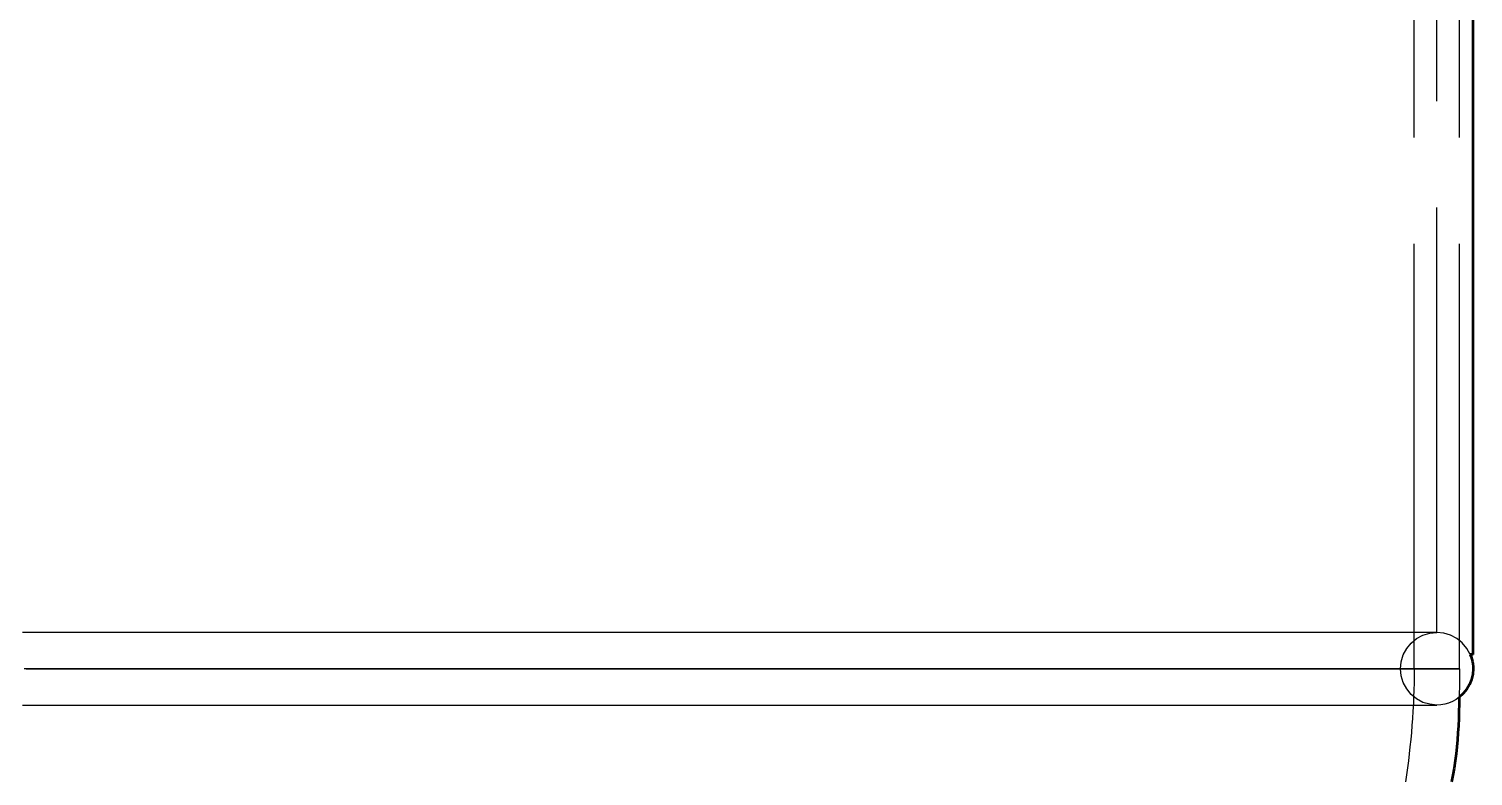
# Model space of a CAD drawing. Header units: millimetres. Extents: x 0 to 420, y 0 to 297.
# Drawn here: x 190.71 to 200.9, y 165.44 to 170.72 of the extents above; entities that cross this region are included whole.
import ezdxf

# ---------------------------------------------------------------- set-up
doc = ezdxf.new("R2010")
doc.units = ezdxf.units.MM
doc.linetypes.add('ISO02-TRAZOS', pattern=[3.75, 3, -0.75])
doc.layers.add('01-VISIBLE', color=7, linetype='CONTINUOUS', lineweight=50)
doc.layers.add('02-OCULTA', color=4, linetype='ISO02-TRAZOS', lineweight=25)

msp = doc.modelspace()

# ---------------------------------------------------------------- linework, layer by layer
at = {"layer": '01-VISIBLE'}
for q in [(200.896, 173.657), (200.875, 166.3)]:
    msp.add_line((200.896, 166.3), q, dxfattribs=at)
for points in [[(200.875, 166.3), (200.881, 166.284), (200.887, 166.268), (200.891, 166.251), (200.893, 166.234), (200.895, 166.217), (200.896, 166.2)], [(200.896, 166.2), (200.893, 166.162), (200.884, 166.124), (200.87, 166.088), (200.851, 166.055), (200.826, 166.025), (200.798, 165.999)], [(200.798, 165.999), (200.797, 165.949), (200.796, 165.899), (200.794, 165.848), (200.792, 165.798), (200.789, 165.748), (200.786, 165.698), (200.781, 165.648), (200.775, 165.599), (200.769, 165.549), (200.761, 165.499), (200.753, 165.45), (200.744, 165.401)]]:
    msp.add_lwpolyline(points, dxfattribs=at)
at = {"layer": '02-OCULTA'}
for p, q in [((200.48, 166.2), (200.48, 206.8)), ((200.8, 166.2), (200.8, 206.8)), ((200.896, 166.3), (200.896, 206.7)), ((200.64, 166.456), (200.64, 206.544)), ((200.64, 166.456), (200.64, 206.544)), ((200.896, 166.3), (200.875, 166.3))]:
    msp.add_line(p, q, dxfattribs=at)
for points in [[(200.64, 166.456), (200.571, 166.456), (200.503, 166.456), (200.435, 166.456), (200.366, 166.456), (200.298, 166.456), (200.23, 166.456), (200.161, 166.456), (200.093, 166.456), (200.025, 166.456), (199.956, 166.456), (199.888, 166.456), (199.82, 166.456), (199.751, 166.456), (199.683, 166.456), (199.615, 166.456), (199.546, 166.456), (199.478, 166.456), (199.41, 166.456), (199.342, 166.456), (199.273, 166.456), (199.205, 166.456), (199.137, 166.456), (199.068, 166.456), (199, 166.456), (198.932, 166.456), (198.863, 166.456), (198.795, 166.456), (198.727, 166.456), (198.658, 166.456), (198.59, 166.456), (198.522, 166.456), (198.453, 166.456), (198.385, 166.456), (198.317, 166.456), (198.248, 166.456), (198.18, 166.456), (198.112, 166.456), (198.043, 166.456), (197.975, 166.456), (197.907, 166.456), (197.838, 166.456), (197.77, 166.456), (197.702, 166.456), (197.633, 166.456), (197.565, 166.456), (197.497, 166.456), (197.428, 166.456), (197.36, 166.456), (197.292, 166.456), (197.223, 166.456), (197.155, 166.456), (197.087, 166.456), (197.018, 166.456), (196.95, 166.456), (196.882, 166.456), (196.813, 166.456), (196.745, 166.456), (196.677, 166.456), (196.608, 166.456), (196.54, 166.456), (196.472, 166.456), (196.404, 166.456), (196.335, 166.456), (196.267, 166.456), (196.199, 166.456), (196.13, 166.456), (196.062, 166.456), (195.994, 166.456), (195.925, 166.456), (195.857, 166.456), (195.789, 166.456), (195.72, 166.456), (195.652, 166.456), (195.584, 166.456), (195.515, 166.456), (195.447, 166.456), (195.379, 166.456), (195.31, 166.456), (195.242, 166.456), (195.174, 166.456), (195.105, 166.456), (195.037, 166.456), (194.969, 166.456), (194.9, 166.456), (194.832, 166.456), (194.764, 166.456), (194.695, 166.456), (194.627, 166.456), (194.559, 166.456), (194.49, 166.456), (194.422, 166.456), (194.354, 166.456), (194.285, 166.456), (194.217, 166.456), (194.149, 166.456), (194.08, 166.456), (194.012, 166.456), (193.944, 166.456), (193.875, 166.456), (193.807, 166.456), (193.739, 166.456), (193.671, 166.456), (193.602, 166.456), (193.534, 166.456), (193.466, 166.456), (193.397, 166.456), (193.329, 166.456), (193.261, 166.456), (193.192, 166.456), (193.124, 166.456), (193.056, 166.456), (192.987, 166.456), (192.919, 166.456), (192.851, 166.456), (192.782, 166.456), (192.714, 166.456), (192.646, 166.456), (192.577, 166.456), (192.509, 166.456), (192.441, 166.456), (192.372, 166.456), (192.304, 166.456), (192.236, 166.456), (192.167, 166.456), (192.099, 166.456), (192.031, 166.456), (191.962, 166.456), (191.894, 166.456), (191.826, 166.456), (191.757, 166.456), (191.689, 166.456), (191.621, 166.456), (191.552, 166.456), (191.484, 166.456), (191.416, 166.456), (191.347, 166.456), (191.279, 166.456), (191.211, 166.456), (191.142, 166.456), (191.074, 166.456), (191.006, 166.456), (190.938, 166.456), (190.869, 166.456), (190.801, 166.456), (190.733, 166.456), (190.664, 166.456)], [(200.64, 166.456), (200.59, 166.456), (200.54, 166.456), (200.49, 166.456), (200.439, 166.456), (200.389, 166.456), (200.339, 166.456), (200.289, 166.456), (200.239, 166.456), (200.189, 166.456), (200.139, 166.456), (200.089, 166.456), (200.039, 166.456), (199.989, 166.456), (199.939, 166.456), (199.889, 166.456), (199.839, 166.456), (199.789, 166.456), (199.739, 166.456), (199.689, 166.456), (199.639, 166.456), (199.589, 166.456), (199.538, 166.456), (199.488, 166.456), (199.438, 166.456), (199.388, 166.456), (199.338, 166.456), (199.288, 166.456), (199.238, 166.456), (199.188, 166.456), (199.138, 166.456), (199.088, 166.456), (199.038, 166.456), (198.988, 166.456), (198.938, 166.456), (198.888, 166.456), (198.838, 166.456), (198.788, 166.456), (198.738, 166.456), (198.688, 166.456), (198.637, 166.456), (198.587, 166.456), (198.537, 166.456), (198.487, 166.456), (198.437, 166.456), (198.387, 166.456), (198.337, 166.456), (198.287, 166.456), (198.237, 166.456), (198.187, 166.456), (198.137, 166.456), (198.087, 166.456), (198.037, 166.456), (197.987, 166.456), (197.937, 166.456), (197.887, 166.456), (197.837, 166.456), (197.787, 166.456), (197.736, 166.456), (197.686, 166.456), (197.636, 166.456), (197.586, 166.456), (197.536, 166.456), (197.486, 166.456), (197.436, 166.456), (197.386, 166.456), (197.336, 166.456), (197.286, 166.456), (197.236, 166.456), (197.186, 166.456), (197.136, 166.456), (197.086, 166.456), (197.036, 166.456), (196.986, 166.456), (196.936, 166.456), (196.886, 166.456), (196.835, 166.456), (196.785, 166.456), (196.735, 166.456), (196.685, 166.456), (196.635, 166.456), (196.585, 166.456), (196.535, 166.456), (196.485, 166.456), (196.435, 166.456), (196.385, 166.456), (196.335, 166.456), (196.285, 166.456), (196.235, 166.456), (196.185, 166.456), (196.135, 166.456), (196.085, 166.456), (196.035, 166.456), (195.985, 166.456), (195.935, 166.456), (195.884, 166.456), (195.834, 166.456), (195.784, 166.456), (195.734, 166.456), (195.684, 166.456), (195.634, 166.456), (195.584, 166.456), (195.534, 166.456), (195.484, 166.456), (195.434, 166.456), (195.384, 166.456), (195.334, 166.456), (195.284, 166.456), (195.234, 166.456), (195.184, 166.456), (195.134, 166.456), (195.084, 166.456), (195.034, 166.456), (194.983, 166.456), (194.933, 166.456), (194.883, 166.456), (194.833, 166.456), (194.783, 166.456), (194.733, 166.456), (194.683, 166.456), (194.633, 166.456), (194.583, 166.456), (194.533, 166.456), (194.483, 166.456), (194.433, 166.456), (194.383, 166.456), (194.333, 166.456), (194.283, 166.456), (194.233, 166.456), (194.183, 166.456), (194.133, 166.456), (194.082, 166.456), (194.032, 166.456), (193.982, 166.456), (193.932, 166.456), (193.882, 166.456), (193.832, 166.456), (193.782, 166.456), (193.732, 166.456), (193.682, 166.456), (193.632, 166.456), (193.582, 166.456), (193.532, 166.456), (193.482, 166.456), (193.432, 166.456), (193.382, 166.456), (193.332, 166.456), (193.282, 166.456), (193.232, 166.456), (193.181, 166.456), (193.131, 166.456), (193.081, 166.456), (193.031, 166.456), (192.981, 166.456), (192.931, 166.456), (192.881, 166.456), (192.831, 166.456), (192.781, 166.456), (192.731, 166.456), (192.681, 166.456), (192.631, 166.456), (192.581, 166.456), (192.531, 166.456), (192.481, 166.456), (192.431, 166.456), (192.381, 166.456), (192.331, 166.456), (192.28, 166.456), (192.23, 166.456), (192.18, 166.456), (192.13, 166.456), (192.08, 166.456), (192.03, 166.456), (191.98, 166.456), (191.93, 166.456), (191.88, 166.456), (191.83, 166.456), (191.78, 166.456), (191.73, 166.456), (191.68, 166.456), (191.63, 166.456), (191.58, 166.456), (191.53, 166.456), (191.48, 166.456), (191.43, 166.456), (191.38, 166.456), (191.329, 166.456), (191.279, 166.456), (191.229, 166.456), (191.179, 166.456), (191.129, 166.456), (191.079, 166.456), (191.029, 166.456), (190.979, 166.456), (190.929, 166.456), (190.879, 166.456), (190.829, 166.456), (190.779, 166.456), (190.729, 166.456), (190.679, 166.456)], [(200.64, 165.944), (200.59, 165.949), (200.542, 165.963), (200.497, 165.987), (200.459, 166.019), (200.427, 166.058), (200.403, 166.102), (200.389, 166.15), (200.384, 166.2), (200.389, 166.25), (200.403, 166.298), (200.427, 166.342), (200.459, 166.381), (200.497, 166.413), (200.542, 166.437), (200.59, 166.451), (200.64, 166.456)], [(200.64, 166.456), (200.64, 166.456), (200.64, 166.456), (200.64, 166.456), (200.64, 166.456), (200.64, 166.456), (200.64, 166.456)], [(200.875, 166.3), (200.851, 166.344), (200.819, 166.382), (200.781, 166.413), (200.737, 166.437), (200.689, 166.451), (200.64, 166.456)], [(200.875, 166.3), (200.851, 166.344), (200.819, 166.382), (200.781, 166.413), (200.737, 166.437), (200.689, 166.451), (200.64, 166.456)], [(200.875, 166.3), (200.875, 166.3), (200.875, 166.3), (200.875, 166.3), (200.875, 166.3), (200.875, 166.3), (200.875, 166.3)], [(200.875, 166.3), (200.875, 166.3), (200.875, 166.3), (200.875, 166.3), (200.875, 166.3), (200.875, 166.3), (200.875, 166.3)], [(200.48, 166.2), (200.43, 166.2), (200.38, 166.2), (200.33, 166.2), (200.28, 166.2), (200.23, 166.2), (200.18, 166.2), (200.13, 166.2), (200.08, 166.2), (200.029, 166.2), (199.979, 166.2), (199.929, 166.2), (199.879, 166.2), (199.829, 166.2), (199.779, 166.2), (199.729, 166.2), (199.679, 166.2), (199.629, 166.2), (199.579, 166.2), (199.529, 166.2), (199.479, 166.2), (199.429, 166.2), (199.379, 166.2), (199.329, 166.2), (199.279, 166.2), (199.229, 166.2), (199.179, 166.2), (199.129, 166.2), (199.079, 166.2), (199.029, 166.2), (198.979, 166.2), (198.929, 166.2), (198.879, 166.2), (198.829, 166.2), (198.779, 166.2), (198.729, 166.2), (198.679, 166.2), (198.629, 166.2), (198.579, 166.2), (198.529, 166.2), (198.479, 166.2), (198.429, 166.2), (198.379, 166.2), (198.329, 166.2), (198.279, 166.2), (198.229, 166.2), (198.179, 166.2), (198.129, 166.2), (198.079, 166.2), (198.029, 166.2), (197.979, 166.2), (197.929, 166.2), (197.879, 166.2), (197.829, 166.2), (197.779, 166.2), (197.729, 166.2), (197.679, 166.2), (197.629, 166.2), (197.579, 166.2), (197.529, 166.2), (197.479, 166.2), (197.429, 166.2), (197.379, 166.2), (197.328, 166.2), (197.278, 166.2), (197.228, 166.2), (197.178, 166.2), (197.128, 166.2), (197.078, 166.2), (197.028, 166.2), (196.978, 166.2), (196.928, 166.2), (196.878, 166.2), (196.828, 166.2), (196.778, 166.2), (196.728, 166.2), (196.678, 166.2), (196.628, 166.2), (196.578, 166.2), (196.528, 166.2), (196.478, 166.2), (196.428, 166.2), (196.378, 166.2), (196.328, 166.2), (196.278, 166.2), (196.228, 166.2), (196.178, 166.2), (196.128, 166.2), (196.078, 166.2), (196.028, 166.2), (195.978, 166.2), (195.928, 166.2), (195.878, 166.2), (195.828, 166.2), (195.778, 166.2), (195.728, 166.2), (195.678, 166.2), (195.628, 166.2), (195.578, 166.2), (195.528, 166.2), (195.478, 166.2), (195.428, 166.2), (195.378, 166.2), (195.328, 166.2), (195.278, 166.2), (195.228, 166.2), (195.178, 166.2), (195.128, 166.2), (195.078, 166.2), (195.028, 166.2), (194.978, 166.2), (194.928, 166.2), (194.878, 166.2), (194.828, 166.2), (194.778, 166.2), (194.728, 166.2), (194.678, 166.2), (194.627, 166.2), (194.577, 166.2), (194.527, 166.2), (194.477, 166.2), (194.427, 166.2), (194.377, 166.2), (194.327, 166.2), (194.277, 166.2), (194.227, 166.2), (194.177, 166.2), (194.127, 166.2), (194.077, 166.2), (194.027, 166.2), (193.977, 166.2), (193.927, 166.2), (193.877, 166.2), (193.827, 166.2), (193.777, 166.2), (193.727, 166.2), (193.677, 166.2), (193.627, 166.2), (193.577, 166.2), (193.527, 166.2), (193.477, 166.2), (193.427, 166.2), (193.377, 166.2), (193.327, 166.2), (193.277, 166.2), (193.227, 166.2), (193.177, 166.2), (193.127, 166.2), (193.077, 166.2), (193.027, 166.2), (192.977, 166.2), (192.927, 166.2), (192.877, 166.2), (192.827, 166.2), (192.777, 166.2), (192.727, 166.2), (192.677, 166.2), (192.627, 166.2), (192.577, 166.2), (192.527, 166.2), (192.477, 166.2), (192.427, 166.2), (192.377, 166.2), (192.327, 166.2), (192.277, 166.2), (192.227, 166.2), (192.177, 166.2), (192.127, 166.2), (192.077, 166.2), (192.027, 166.2), (191.977, 166.2), (191.926, 166.2), (191.876, 166.2), (191.826, 166.2), (191.776, 166.2), (191.726, 166.2), (191.676, 166.2), (191.626, 166.2), (191.576, 166.2), (191.526, 166.2), (191.476, 166.2), (191.426, 166.2), (191.376, 166.2), (191.326, 166.2), (191.276, 166.2), (191.226, 166.2), (191.176, 166.2), (191.126, 166.2), (191.076, 166.2), (191.026, 166.2), (190.976, 166.2), (190.926, 166.2), (190.876, 166.2), (190.826, 166.2), (190.776, 166.2), (190.726, 166.2), (190.676, 166.2)], [(200.48, 166.2), (200.43, 166.2), (200.38, 166.2), (200.33, 166.2), (200.28, 166.2), (200.23, 166.2), (200.18, 166.2), (200.13, 166.2), (200.08, 166.2), (200.029, 166.2), (199.979, 166.2), (199.929, 166.2), (199.879, 166.2), (199.829, 166.2), (199.779, 166.2), (199.729, 166.2), (199.679, 166.2), (199.629, 166.2), (199.579, 166.2), (199.529, 166.2), (199.479, 166.2), (199.429, 166.2), (199.379, 166.2), (199.329, 166.2), (199.279, 166.2), (199.229, 166.2), (199.179, 166.2), (199.129, 166.2), (199.079, 166.2), (199.029, 166.2), (198.979, 166.2), (198.929, 166.2), (198.879, 166.2), (198.829, 166.2), (198.779, 166.2), (198.729, 166.2), (198.679, 166.2), (198.629, 166.2), (198.579, 166.2), (198.529, 166.2), (198.479, 166.2), (198.429, 166.2), (198.379, 166.2), (198.329, 166.2), (198.279, 166.2), (198.229, 166.2), (198.179, 166.2), (198.129, 166.2), (198.079, 166.2), (198.029, 166.2), (197.979, 166.2), (197.929, 166.2), (197.879, 166.2), (197.829, 166.2), (197.779, 166.2), (197.729, 166.2), (197.679, 166.2), (197.629, 166.2), (197.579, 166.2), (197.529, 166.2), (197.479, 166.2), (197.429, 166.2), (197.379, 166.2), (197.328, 166.2), (197.278, 166.2), (197.228, 166.2), (197.178, 166.2), (197.128, 166.2), (197.078, 166.2), (197.028, 166.2), (196.978, 166.2), (196.928, 166.2), (196.878, 166.2), (196.828, 166.2), (196.778, 166.2), (196.728, 166.2), (196.678, 166.2), (196.628, 166.2), (196.578, 166.2), (196.528, 166.2), (196.478, 166.2), (196.428, 166.2), (196.378, 166.2), (196.328, 166.2), (196.278, 166.2), (196.228, 166.2), (196.178, 166.2), (196.128, 166.2), (196.078, 166.2), (196.028, 166.2), (195.978, 166.2), (195.928, 166.2), (195.878, 166.2), (195.828, 166.2), (195.778, 166.2), (195.728, 166.2), (195.678, 166.2), (195.628, 166.2), (195.578, 166.2), (195.528, 166.2), (195.478, 166.2), (195.428, 166.2), (195.378, 166.2), (195.328, 166.2), (195.278, 166.2), (195.228, 166.2), (195.178, 166.2), (195.128, 166.2), (195.078, 166.2), (195.028, 166.2), (194.978, 166.2), (194.928, 166.2), (194.878, 166.2), (194.828, 166.2), (194.778, 166.2), (194.728, 166.2), (194.678, 166.2), (194.627, 166.2), (194.577, 166.2), (194.527, 166.2), (194.477, 166.2), (194.427, 166.2), (194.377, 166.2), (194.327, 166.2), (194.277, 166.2), (194.227, 166.2), (194.177, 166.2), (194.127, 166.2), (194.077, 166.2), (194.027, 166.2), (193.977, 166.2), (193.927, 166.2), (193.877, 166.2), (193.827, 166.2), (193.777, 166.2), (193.727, 166.2), (193.677, 166.2), (193.627, 166.2), (193.577, 166.2), (193.527, 166.2), (193.477, 166.2), (193.427, 166.2), (193.377, 166.2), (193.327, 166.2), (193.277, 166.2), (193.227, 166.2), (193.177, 166.2), (193.127, 166.2), (193.077, 166.2), (193.027, 166.2), (192.977, 166.2), (192.927, 166.2), (192.877, 166.2), (192.827, 166.2), (192.777, 166.2), (192.727, 166.2), (192.677, 166.2), (192.627, 166.2), (192.577, 166.2), (192.527, 166.2), (192.477, 166.2), (192.427, 166.2), (192.377, 166.2), (192.327, 166.2), (192.277, 166.2), (192.227, 166.2), (192.177, 166.2), (192.127, 166.2), (192.077, 166.2), (192.027, 166.2), (191.977, 166.2), (191.926, 166.2), (191.876, 166.2), (191.826, 166.2), (191.776, 166.2), (191.726, 166.2), (191.676, 166.2), (191.626, 166.2), (191.576, 166.2), (191.526, 166.2), (191.476, 166.2), (191.426, 166.2), (191.376, 166.2), (191.326, 166.2), (191.276, 166.2), (191.226, 166.2), (191.176, 166.2), (191.126, 166.2), (191.076, 166.2), (191.026, 166.2), (190.976, 166.2), (190.926, 166.2), (190.876, 166.2), (190.826, 166.2), (190.776, 166.2), (190.726, 166.2), (190.676, 166.2)], [(200.8, 166.2), (200.75, 166.2), (200.699, 166.2), (200.649, 166.2), (200.599, 166.2), (200.549, 166.2), (200.499, 166.2), (200.449, 166.2), (200.399, 166.2), (200.349, 166.2), (200.299, 166.2), (200.249, 166.2), (200.199, 166.2), (200.148, 166.2), (200.098, 166.2), (200.048, 166.2), (199.998, 166.2), (199.948, 166.2), (199.898, 166.2), (199.848, 166.2), (199.798, 166.2), (199.748, 166.2), (199.698, 166.2), (199.648, 166.2), (199.597, 166.2), (199.547, 166.2), (199.497, 166.2), (199.447, 166.2), (199.397, 166.2), (199.347, 166.2), (199.297, 166.2), (199.247, 166.2), (199.197, 166.2), (199.147, 166.2), (199.097, 166.2), (199.046, 166.2), (198.996, 166.2), (198.946, 166.2), (198.896, 166.2), (198.846, 166.2), (198.796, 166.2), (198.746, 166.2), (198.696, 166.2), (198.646, 166.2), (198.596, 166.2), (198.546, 166.2), (198.495, 166.2), (198.445, 166.2), (198.395, 166.2), (198.345, 166.2), (198.295, 166.2), (198.245, 166.2), (198.195, 166.2), (198.145, 166.2), (198.095, 166.2), (198.045, 166.2), (197.995, 166.2), (197.945, 166.2), (197.894, 166.2), (197.844, 166.2), (197.794, 166.2), (197.744, 166.2), (197.694, 166.2), (197.644, 166.2), (197.594, 166.2), (197.544, 166.2), (197.494, 166.2), (197.444, 166.2), (197.394, 166.2), (197.343, 166.2), (197.293, 166.2), (197.243, 166.2), (197.193, 166.2), (197.143, 166.2), (197.093, 166.2), (197.043, 166.2), (196.993, 166.2), (196.943, 166.2), (196.893, 166.2), (196.843, 166.2), (196.792, 166.2), (196.742, 166.2), (196.692, 166.2), (196.642, 166.2), (196.592, 166.2), (196.542, 166.2), (196.492, 166.2), (196.442, 166.2), (196.392, 166.2), (196.342, 166.2), (196.292, 166.2), (196.241, 166.2), (196.191, 166.2), (196.141, 166.2), (196.091, 166.2), (196.041, 166.2), (195.991, 166.2), (195.941, 166.2), (195.891, 166.2), (195.841, 166.2), (195.791, 166.2), (195.741, 166.2), (195.69, 166.2), (195.64, 166.2), (195.59, 166.2), (195.54, 166.2), (195.49, 166.2), (195.44, 166.2), (195.39, 166.2), (195.34, 166.2), (195.29, 166.2), (195.24, 166.2), (195.19, 166.2), (195.139, 166.2), (195.089, 166.2), (195.039, 166.2), (194.989, 166.2), (194.939, 166.2), (194.889, 166.2), (194.839, 166.2), (194.789, 166.2), (194.739, 166.2), (194.689, 166.2), (194.639, 166.2), (194.588, 166.2), (194.538, 166.2), (194.488, 166.2), (194.438, 166.2), (194.388, 166.2), (194.338, 166.2), (194.288, 166.2), (194.238, 166.2), (194.188, 166.2), (194.138, 166.2), (194.088, 166.2), (194.037, 166.2), (193.987, 166.2), (193.937, 166.2), (193.887, 166.2), (193.837, 166.2), (193.787, 166.2), (193.737, 166.2), (193.687, 166.2), (193.637, 166.2), (193.587, 166.2), (193.537, 166.2), (193.486, 166.2), (193.436, 166.2), (193.386, 166.2), (193.336, 166.2), (193.286, 166.2), (193.236, 166.2), (193.186, 166.2), (193.136, 166.2), (193.086, 166.2), (193.036, 166.2), (192.986, 166.2), (192.935, 166.2), (192.885, 166.2), (192.835, 166.2), (192.785, 166.2), (192.735, 166.2), (192.685, 166.2), (192.635, 166.2), (192.585, 166.2), (192.535, 166.2), (192.485, 166.2), (192.435, 166.2), (192.384, 166.2), (192.334, 166.2), (192.284, 166.2), (192.234, 166.2), (192.184, 166.2), (192.134, 166.2), (192.084, 166.2), (192.034, 166.2), (191.984, 166.2), (191.934, 166.2), (191.884, 166.2), (191.833, 166.2), (191.783, 166.2), (191.733, 166.2), (191.683, 166.2), (191.633, 166.2), (191.583, 166.2), (191.533, 166.2), (191.483, 166.2), (191.433, 166.2), (191.383, 166.2), (191.333, 166.2), (191.282, 166.2), (191.232, 166.2), (191.182, 166.2), (191.132, 166.2), (191.082, 166.2), (191.032, 166.2), (190.982, 166.2), (190.932, 166.2), (190.882, 166.2), (190.832, 166.2), (190.782, 166.2), (190.731, 166.2), (190.681, 166.2)], [(200.8, 166.2), (200.75, 166.2), (200.699, 166.2), (200.649, 166.2), (200.599, 166.2), (200.549, 166.2), (200.499, 166.2), (200.449, 166.2), (200.399, 166.2), (200.349, 166.2), (200.299, 166.2), (200.249, 166.2), (200.199, 166.2), (200.148, 166.2), (200.098, 166.2), (200.048, 166.2), (199.998, 166.2), (199.948, 166.2), (199.898, 166.2), (199.848, 166.2), (199.798, 166.2), (199.748, 166.2), (199.698, 166.2), (199.648, 166.2), (199.597, 166.2), (199.547, 166.2), (199.497, 166.2), (199.447, 166.2), (199.397, 166.2), (199.347, 166.2), (199.297, 166.2), (199.247, 166.2), (199.197, 166.2), (199.147, 166.2), (199.097, 166.2), (199.046, 166.2), (198.996, 166.2), (198.946, 166.2), (198.896, 166.2), (198.846, 166.2), (198.796, 166.2), (198.746, 166.2), (198.696, 166.2), (198.646, 166.2), (198.596, 166.2), (198.546, 166.2), (198.495, 166.2), (198.445, 166.2), (198.395, 166.2), (198.345, 166.2), (198.295, 166.2), (198.245, 166.2), (198.195, 166.2), (198.145, 166.2), (198.095, 166.2), (198.045, 166.2), (197.995, 166.2), (197.945, 166.2), (197.894, 166.2), (197.844, 166.2), (197.794, 166.2), (197.744, 166.2), (197.694, 166.2), (197.644, 166.2), (197.594, 166.2), (197.544, 166.2), (197.494, 166.2), (197.444, 166.2), (197.394, 166.2), (197.343, 166.2), (197.293, 166.2), (197.243, 166.2), (197.193, 166.2), (197.143, 166.2), (197.093, 166.2), (197.043, 166.2), (196.993, 166.2), (196.943, 166.2), (196.893, 166.2), (196.843, 166.2), (196.792, 166.2), (196.742, 166.2), (196.692, 166.2), (196.642, 166.2), (196.592, 166.2), (196.542, 166.2), (196.492, 166.2), (196.442, 166.2), (196.392, 166.2), (196.342, 166.2), (196.292, 166.2), (196.241, 166.2), (196.191, 166.2), (196.141, 166.2), (196.091, 166.2), (196.041, 166.2), (195.991, 166.2), (195.941, 166.2), (195.891, 166.2), (195.841, 166.2), (195.791, 166.2), (195.741, 166.2), (195.69, 166.2), (195.64, 166.2), (195.59, 166.2), (195.54, 166.2), (195.49, 166.2), (195.44, 166.2), (195.39, 166.2), (195.34, 166.2), (195.29, 166.2), (195.24, 166.2), (195.19, 166.2), (195.139, 166.2), (195.089, 166.2), (195.039, 166.2), (194.989, 166.2), (194.939, 166.2), (194.889, 166.2), (194.839, 166.2), (194.789, 166.2), (194.739, 166.2), (194.689, 166.2), (194.639, 166.2), (194.588, 166.2), (194.538, 166.2), (194.488, 166.2), (194.438, 166.2), (194.388, 166.2), (194.338, 166.2), (194.288, 166.2), (194.238, 166.2), (194.188, 166.2), (194.138, 166.2), (194.088, 166.2), (194.037, 166.2), (193.987, 166.2), (193.937, 166.2), (193.887, 166.2), (193.837, 166.2), (193.787, 166.2), (193.737, 166.2), (193.687, 166.2), (193.637, 166.2), (193.587, 166.2), (193.537, 166.2), (193.486, 166.2), (193.436, 166.2), (193.386, 166.2), (193.336, 166.2), (193.286, 166.2), (193.236, 166.2), (193.186, 166.2), (193.136, 166.2), (193.086, 166.2), (193.036, 166.2), (192.986, 166.2), (192.935, 166.2), (192.885, 166.2), (192.835, 166.2), (192.785, 166.2), (192.735, 166.2), (192.685, 166.2), (192.635, 166.2), (192.585, 166.2), (192.535, 166.2), (192.485, 166.2), (192.435, 166.2), (192.384, 166.2), (192.334, 166.2), (192.284, 166.2), (192.234, 166.2), (192.184, 166.2), (192.134, 166.2), (192.084, 166.2), (192.034, 166.2), (191.984, 166.2), (191.934, 166.2), (191.884, 166.2), (191.833, 166.2), (191.783, 166.2), (191.733, 166.2), (191.683, 166.2), (191.633, 166.2), (191.583, 166.2), (191.533, 166.2), (191.483, 166.2), (191.433, 166.2), (191.383, 166.2), (191.333, 166.2), (191.282, 166.2), (191.232, 166.2), (191.182, 166.2), (191.132, 166.2), (191.082, 166.2), (191.032, 166.2), (190.982, 166.2), (190.932, 166.2), (190.882, 166.2), (190.832, 166.2), (190.782, 166.2), (190.731, 166.2), (190.681, 166.2)], [(190.689, 166.2), (190.756, 166.2), (190.824, 166.2), (190.891, 166.2), (190.959, 166.2), (191.026, 166.2), (191.094, 166.2), (191.161, 166.2), (191.229, 166.2), (191.296, 166.2), (191.364, 166.2), (191.431, 166.2), (191.499, 166.2), (191.566, 166.2), (191.634, 166.2), (191.701, 166.2), (191.769, 166.2), (191.836, 166.2), (191.904, 166.2), (191.972, 166.2), (192.039, 166.2), (192.107, 166.2), (192.174, 166.2), (192.242, 166.2), (192.309, 166.2), (192.377, 166.2), (192.444, 166.2), (192.512, 166.2), (192.579, 166.2), (192.647, 166.2), (192.714, 166.2), (192.782, 166.2), (192.849, 166.2), (192.917, 166.2), (192.984, 166.2), (193.052, 166.2), (193.119, 166.2), (193.187, 166.2), (193.254, 166.2), (193.322, 166.2), (193.39, 166.2), (193.457, 166.2), (193.525, 166.2), (193.592, 166.2), (193.66, 166.2), (193.727, 166.2), (193.795, 166.2), (193.862, 166.2), (193.93, 166.2), (193.997, 166.2), (194.065, 166.2), (194.132, 166.2), (194.2, 166.2), (194.267, 166.2), (194.335, 166.2), (194.402, 166.2), (194.47, 166.2), (194.537, 166.2), (194.605, 166.2), (194.673, 166.2), (194.74, 166.2), (194.808, 166.2), (194.875, 166.2), (194.943, 166.2), (195.01, 166.2), (195.078, 166.2), (195.145, 166.2), (195.213, 166.2), (195.28, 166.2), (195.348, 166.2), (195.415, 166.2), (195.483, 166.2), (195.55, 166.2), (195.618, 166.2), (195.685, 166.2), (195.753, 166.2), (195.82, 166.2), (195.888, 166.2), (195.955, 166.2), (196.023, 166.2), (196.091, 166.2), (196.158, 166.2), (196.226, 166.2), (196.293, 166.2), (196.361, 166.2), (196.428, 166.2), (196.496, 166.2), (196.563, 166.2), (196.631, 166.2), (196.698, 166.2), (196.766, 166.2), (196.833, 166.2), (196.901, 166.2), (196.968, 166.2), (197.036, 166.2), (197.103, 166.2), (197.171, 166.2), (197.238, 166.2), (197.306, 166.2), (197.374, 166.2), (197.441, 166.2), (197.509, 166.2), (197.576, 166.2), (197.644, 166.2), (197.711, 166.2), (197.779, 166.2), (197.846, 166.2), (197.914, 166.2), (197.981, 166.2), (198.049, 166.2), (198.116, 166.2), (198.184, 166.2), (198.251, 166.2), (198.319, 166.2), (198.386, 166.2), (198.454, 166.2), (198.521, 166.2), (198.589, 166.2), (198.656, 166.2), (198.724, 166.2), (198.792, 166.2), (198.859, 166.2), (198.927, 166.2), (198.994, 166.2), (199.062, 166.2), (199.129, 166.2), (199.197, 166.2), (199.264, 166.2), (199.332, 166.2), (199.399, 166.2), (199.467, 166.2), (199.534, 166.2), (199.602, 166.2), (199.669, 166.2), (199.737, 166.2), (199.804, 166.2), (199.872, 166.2), (199.939, 166.2), (200.007, 166.2), (200.075, 166.2), (200.142, 166.2), (200.21, 166.2), (200.277, 166.2), (200.345, 166.2), (200.412, 166.2), (200.48, 166.2)], [(190.689, 166.2), (190.756, 166.2), (190.824, 166.2), (190.891, 166.2), (190.959, 166.2), (191.026, 166.2), (191.094, 166.2), (191.161, 166.2), (191.229, 166.2), (191.296, 166.2), (191.364, 166.2), (191.431, 166.2), (191.499, 166.2), (191.566, 166.2), (191.634, 166.2), (191.701, 166.2), (191.769, 166.2), (191.836, 166.2), (191.904, 166.2), (191.972, 166.2), (192.039, 166.2), (192.107, 166.2), (192.174, 166.2), (192.242, 166.2), (192.309, 166.2), (192.377, 166.2), (192.444, 166.2), (192.512, 166.2), (192.579, 166.2), (192.647, 166.2), (192.714, 166.2), (192.782, 166.2), (192.849, 166.2), (192.917, 166.2), (192.984, 166.2), (193.052, 166.2), (193.119, 166.2), (193.187, 166.2), (193.254, 166.2), (193.322, 166.2), (193.39, 166.2), (193.457, 166.2), (193.525, 166.2), (193.592, 166.2), (193.66, 166.2), (193.727, 166.2), (193.795, 166.2), (193.862, 166.2), (193.93, 166.2), (193.997, 166.2), (194.065, 166.2), (194.132, 166.2), (194.2, 166.2), (194.267, 166.2), (194.335, 166.2), (194.402, 166.2), (194.47, 166.2), (194.537, 166.2), (194.605, 166.2), (194.673, 166.2), (194.74, 166.2), (194.808, 166.2), (194.875, 166.2), (194.943, 166.2), (195.01, 166.2), (195.078, 166.2), (195.145, 166.2), (195.213, 166.2), (195.28, 166.2), (195.348, 166.2), (195.415, 166.2), (195.483, 166.2), (195.55, 166.2), (195.618, 166.2), (195.685, 166.2), (195.753, 166.2), (195.82, 166.2), (195.888, 166.2), (195.955, 166.2), (196.023, 166.2), (196.091, 166.2), (196.158, 166.2), (196.226, 166.2), (196.293, 166.2), (196.361, 166.2), (196.428, 166.2), (196.496, 166.2), (196.563, 166.2), (196.631, 166.2), (196.698, 166.2), (196.766, 166.2), (196.833, 166.2), (196.901, 166.2), (196.968, 166.2), (197.036, 166.2), (197.103, 166.2), (197.171, 166.2), (197.238, 166.2), (197.306, 166.2), (197.374, 166.2), (197.441, 166.2), (197.509, 166.2), (197.576, 166.2), (197.644, 166.2), (197.711, 166.2), (197.779, 166.2), (197.846, 166.2), (197.914, 166.2), (197.981, 166.2), (198.049, 166.2), (198.116, 166.2), (198.184, 166.2), (198.251, 166.2), (198.319, 166.2), (198.386, 166.2), (198.454, 166.2), (198.521, 166.2), (198.589, 166.2), (198.656, 166.2), (198.724, 166.2), (198.792, 166.2), (198.859, 166.2), (198.927, 166.2), (198.994, 166.2), (199.062, 166.2), (199.129, 166.2), (199.197, 166.2), (199.264, 166.2), (199.332, 166.2), (199.399, 166.2), (199.467, 166.2), (199.534, 166.2), (199.602, 166.2), (199.669, 166.2), (199.737, 166.2), (199.804, 166.2), (199.872, 166.2), (199.939, 166.2), (200.007, 166.2), (200.075, 166.2), (200.142, 166.2), (200.21, 166.2), (200.277, 166.2), (200.345, 166.2), (200.412, 166.2), (200.48, 166.2)], [(190.707, 166.2), (190.777, 166.2), (190.846, 166.2), (190.915, 166.2), (190.984, 166.2), (191.053, 166.2), (191.122, 166.2), (191.191, 166.2), (191.26, 166.2), (191.33, 166.2), (191.399, 166.2), (191.468, 166.2), (191.537, 166.2), (191.606, 166.2), (191.675, 166.2), (191.744, 166.2), (191.813, 166.2), (191.883, 166.2), (191.952, 166.2), (192.021, 166.2), (192.09, 166.2), (192.159, 166.2), (192.228, 166.2), (192.297, 166.2), (192.366, 166.2), (192.436, 166.2), (192.505, 166.2), (192.574, 166.2), (192.643, 166.2), (192.712, 166.2), (192.781, 166.2), (192.85, 166.2), (192.919, 166.2), (192.989, 166.2), (193.058, 166.2), (193.127, 166.2), (193.196, 166.2), (193.265, 166.2), (193.334, 166.2), (193.403, 166.2), (193.472, 166.2), (193.542, 166.2), (193.611, 166.2), (193.68, 166.2), (193.749, 166.2), (193.818, 166.2), (193.887, 166.2), (193.956, 166.2), (194.025, 166.2), (194.095, 166.2), (194.164, 166.2), (194.233, 166.2), (194.302, 166.2), (194.371, 166.2), (194.44, 166.2), (194.509, 166.2), (194.578, 166.2), (194.648, 166.2), (194.717, 166.2), (194.786, 166.2), (194.855, 166.2), (194.924, 166.2), (194.993, 166.2), (195.062, 166.2), (195.131, 166.2), (195.201, 166.2), (195.27, 166.2), (195.339, 166.2), (195.408, 166.2), (195.477, 166.2), (195.546, 166.2), (195.615, 166.2), (195.684, 166.2), (195.754, 166.2), (195.823, 166.2), (195.892, 166.2), (195.961, 166.2), (196.03, 166.2), (196.099, 166.2), (196.168, 166.2), (196.237, 166.2), (196.307, 166.2), (196.376, 166.2), (196.445, 166.2), (196.514, 166.2), (196.583, 166.2), (196.652, 166.2), (196.721, 166.2), (196.79, 166.2), (196.86, 166.2), (196.929, 166.2), (196.998, 166.2), (197.067, 166.2), (197.136, 166.2), (197.205, 166.2), (197.274, 166.2), (197.343, 166.2), (197.413, 166.2), (197.482, 166.2), (197.551, 166.2), (197.62, 166.2), (197.689, 166.2), (197.758, 166.2), (197.827, 166.2), (197.896, 166.2), (197.966, 166.2), (198.035, 166.2), (198.104, 166.2), (198.173, 166.2), (198.242, 166.2), (198.311, 166.2), (198.38, 166.2), (198.449, 166.2), (198.519, 166.2), (198.588, 166.2), (198.657, 166.2), (198.726, 166.2), (198.795, 166.2), (198.864, 166.2), (198.933, 166.2), (199.002, 166.2), (199.072, 166.2), (199.141, 166.2), (199.21, 166.2), (199.279, 166.2), (199.348, 166.2), (199.417, 166.2), (199.486, 166.2), (199.555, 166.2), (199.625, 166.2), (199.694, 166.2), (199.763, 166.2), (199.832, 166.2), (199.901, 166.2), (199.97, 166.2), (200.039, 166.2), (200.108, 166.2), (200.178, 166.2), (200.247, 166.2), (200.316, 166.2), (200.385, 166.2), (200.454, 166.2), (200.523, 166.2), (200.592, 166.2), (200.661, 166.2), (200.731, 166.2), (200.8, 166.2)], [(190.707, 166.2), (190.777, 166.2), (190.846, 166.2), (190.915, 166.2), (190.984, 166.2), (191.053, 166.2), (191.122, 166.2), (191.191, 166.2), (191.26, 166.2), (191.33, 166.2), (191.399, 166.2), (191.468, 166.2), (191.537, 166.2), (191.606, 166.2), (191.675, 166.2), (191.744, 166.2), (191.813, 166.2), (191.883, 166.2), (191.952, 166.2), (192.021, 166.2), (192.09, 166.2), (192.159, 166.2), (192.228, 166.2), (192.297, 166.2), (192.366, 166.2), (192.436, 166.2), (192.505, 166.2), (192.574, 166.2), (192.643, 166.2), (192.712, 166.2), (192.781, 166.2), (192.85, 166.2), (192.919, 166.2), (192.989, 166.2), (193.058, 166.2), (193.127, 166.2), (193.196, 166.2), (193.265, 166.2), (193.334, 166.2), (193.403, 166.2), (193.472, 166.2), (193.542, 166.2), (193.611, 166.2), (193.68, 166.2), (193.749, 166.2), (193.818, 166.2), (193.887, 166.2), (193.956, 166.2), (194.025, 166.2), (194.095, 166.2), (194.164, 166.2), (194.233, 166.2), (194.302, 166.2), (194.371, 166.2), (194.44, 166.2), (194.509, 166.2), (194.578, 166.2), (194.648, 166.2), (194.717, 166.2), (194.786, 166.2), (194.855, 166.2), (194.924, 166.2), (194.993, 166.2), (195.062, 166.2), (195.131, 166.2), (195.201, 166.2), (195.27, 166.2), (195.339, 166.2), (195.408, 166.2), (195.477, 166.2), (195.546, 166.2), (195.615, 166.2), (195.684, 166.2), (195.754, 166.2), (195.823, 166.2), (195.892, 166.2), (195.961, 166.2), (196.03, 166.2), (196.099, 166.2), (196.168, 166.2), (196.237, 166.2), (196.307, 166.2), (196.376, 166.2), (196.445, 166.2), (196.514, 166.2), (196.583, 166.2), (196.652, 166.2), (196.721, 166.2), (196.79, 166.2), (196.86, 166.2), (196.929, 166.2), (196.998, 166.2), (197.067, 166.2), (197.136, 166.2), (197.205, 166.2), (197.274, 166.2), (197.343, 166.2), (197.413, 166.2), (197.482, 166.2), (197.551, 166.2), (197.62, 166.2), (197.689, 166.2), (197.758, 166.2), (197.827, 166.2), (197.896, 166.2), (197.966, 166.2), (198.035, 166.2), (198.104, 166.2), (198.173, 166.2), (198.242, 166.2), (198.311, 166.2), (198.38, 166.2), (198.449, 166.2), (198.519, 166.2), (198.588, 166.2), (198.657, 166.2), (198.726, 166.2), (198.795, 166.2), (198.864, 166.2), (198.933, 166.2), (199.002, 166.2), (199.072, 166.2), (199.141, 166.2), (199.21, 166.2), (199.279, 166.2), (199.348, 166.2), (199.417, 166.2), (199.486, 166.2), (199.555, 166.2), (199.625, 166.2), (199.694, 166.2), (199.763, 166.2), (199.832, 166.2), (199.901, 166.2), (199.97, 166.2), (200.039, 166.2), (200.108, 166.2), (200.178, 166.2), (200.247, 166.2), (200.316, 166.2), (200.385, 166.2), (200.454, 166.2), (200.523, 166.2), (200.592, 166.2), (200.661, 166.2), (200.731, 166.2), (200.8, 166.2)], [(200.48, 166.2), (200.479, 166.15), (200.479, 166.1), (200.477, 166.05), (200.476, 166), (200.474, 165.95), (200.471, 165.9), (200.468, 165.85), (200.464, 165.8), (200.46, 165.75), (200.456, 165.7), (200.45, 165.65), (200.445, 165.6), (200.439, 165.55), (200.433, 165.501), (200.425, 165.451), (200.418, 165.402)], [(200.8, 166.2), (200.799, 166.166), (200.799, 166.133), (200.799, 166.099), (200.799, 166.066), (200.798, 166.032), (200.798, 165.999)], [(200.798, 165.999), (200.775, 165.983), (200.75, 165.969), (200.723, 165.958), (200.696, 165.95), (200.668, 165.946), (200.64, 165.944)], [(190.664, 165.944), (190.733, 165.944), (190.801, 165.944), (190.869, 165.944), (190.938, 165.944), (191.006, 165.944), (191.074, 165.944), (191.142, 165.944), (191.211, 165.944), (191.279, 165.944), (191.347, 165.944), (191.416, 165.944), (191.484, 165.944), (191.552, 165.944), (191.621, 165.944), (191.689, 165.944), (191.757, 165.944), (191.826, 165.944), (191.894, 165.944), (191.962, 165.944), (192.031, 165.944), (192.099, 165.944), (192.167, 165.944), (192.236, 165.944), (192.304, 165.944), (192.372, 165.944), (192.441, 165.944), (192.509, 165.944), (192.577, 165.944), (192.646, 165.944), (192.714, 165.944), (192.782, 165.944), (192.851, 165.944), (192.919, 165.944), (192.987, 165.944), (193.056, 165.944), (193.124, 165.944), (193.192, 165.944), (193.261, 165.944), (193.329, 165.944), (193.397, 165.944), (193.466, 165.944), (193.534, 165.944), (193.602, 165.944), (193.671, 165.944), (193.739, 165.944), (193.807, 165.944), (193.875, 165.944), (193.944, 165.944), (194.012, 165.944), (194.08, 165.944), (194.149, 165.944), (194.217, 165.944), (194.285, 165.944), (194.354, 165.944), (194.422, 165.944), (194.49, 165.944), (194.559, 165.944), (194.627, 165.944), (194.695, 165.944), (194.764, 165.944), (194.832, 165.944), (194.9, 165.944), (194.969, 165.944), (195.037, 165.944), (195.105, 165.944), (195.174, 165.944), (195.242, 165.944), (195.31, 165.944), (195.379, 165.944), (195.447, 165.944), (195.515, 165.944), (195.584, 165.944), (195.652, 165.944), (195.72, 165.944), (195.789, 165.944), (195.857, 165.944), (195.925, 165.944), (195.994, 165.944), (196.062, 165.944), (196.13, 165.944), (196.199, 165.944), (196.267, 165.944), (196.335, 165.944), (196.404, 165.944), (196.472, 165.944), (196.54, 165.944), (196.608, 165.944), (196.677, 165.944), (196.745, 165.944), (196.813, 165.944), (196.882, 165.944), (196.95, 165.944), (197.018, 165.944), (197.087, 165.944), (197.155, 165.944), (197.223, 165.944), (197.292, 165.944), (197.36, 165.944), (197.428, 165.944), (197.497, 165.944), (197.565, 165.944), (197.633, 165.944), (197.702, 165.944), (197.77, 165.944), (197.838, 165.944), (197.907, 165.944), (197.975, 165.944), (198.043, 165.944), (198.112, 165.944), (198.18, 165.944), (198.248, 165.944), (198.317, 165.944), (198.385, 165.944), (198.453, 165.944), (198.522, 165.944), (198.59, 165.944), (198.658, 165.944), (198.727, 165.944), (198.795, 165.944), (198.863, 165.944), (198.932, 165.944), (199, 165.944), (199.068, 165.944), (199.137, 165.944), (199.205, 165.944), (199.273, 165.944), (199.341, 165.944), (199.41, 165.944), (199.478, 165.944), (199.546, 165.944), (199.615, 165.944), (199.683, 165.944), (199.751, 165.944), (199.82, 165.944), (199.888, 165.944), (199.956, 165.944), (200.025, 165.944), (200.093, 165.944), (200.161, 165.944), (200.23, 165.944), (200.298, 165.944), (200.366, 165.944), (200.435, 165.944), (200.503, 165.944), (200.571, 165.944), (200.64, 165.944)], [(190.679, 165.944), (190.729, 165.944), (190.779, 165.944), (190.829, 165.944), (190.879, 165.944), (190.929, 165.944), (190.979, 165.944), (191.029, 165.944), (191.079, 165.944), (191.129, 165.944), (191.179, 165.944), (191.229, 165.944), (191.279, 165.944), (191.329, 165.944), (191.38, 165.944), (191.43, 165.944), (191.48, 165.944), (191.53, 165.944), (191.58, 165.944), (191.63, 165.944), (191.68, 165.944), (191.73, 165.944), (191.78, 165.944), (191.83, 165.944), (191.88, 165.944), (191.93, 165.944), (191.98, 165.944), (192.03, 165.944), (192.08, 165.944), (192.13, 165.944), (192.18, 165.944), (192.23, 165.944), (192.28, 165.944), (192.331, 165.944), (192.381, 165.944), (192.431, 165.944), (192.481, 165.944), (192.531, 165.944), (192.581, 165.944), (192.631, 165.944), (192.681, 165.944), (192.731, 165.944), (192.781, 165.944), (192.831, 165.944), (192.881, 165.944), (192.931, 165.944), (192.981, 165.944), (193.031, 165.944), (193.081, 165.944), (193.131, 165.944), (193.181, 165.944), (193.232, 165.944), (193.282, 165.944), (193.332, 165.944), (193.382, 165.944), (193.432, 165.944), (193.482, 165.944), (193.532, 165.944), (193.582, 165.944), (193.632, 165.944), (193.682, 165.944), (193.732, 165.944), (193.782, 165.944), (193.832, 165.944), (193.882, 165.944), (193.932, 165.944), (193.982, 165.944), (194.032, 165.944), (194.082, 165.944), (194.133, 165.944), (194.183, 165.944), (194.233, 165.944), (194.283, 165.944), (194.333, 165.944), (194.383, 165.944), (194.433, 165.944), (194.483, 165.944), (194.533, 165.944), (194.583, 165.944), (194.633, 165.944), (194.683, 165.944), (194.733, 165.944), (194.783, 165.944), (194.833, 165.944), (194.883, 165.944), (194.933, 165.944), (194.983, 165.944), (195.034, 165.944), (195.084, 165.944), (195.134, 165.944), (195.184, 165.944), (195.234, 165.944), (195.284, 165.944), (195.334, 165.944), (195.384, 165.944), (195.434, 165.944), (195.484, 165.944), (195.534, 165.944), (195.584, 165.944), (195.634, 165.944), (195.684, 165.944), (195.734, 165.944), (195.784, 165.944), (195.834, 165.944), (195.884, 165.944), (195.935, 165.944), (195.985, 165.944), (196.035, 165.944), (196.085, 165.944), (196.135, 165.944), (196.185, 165.944), (196.235, 165.944), (196.285, 165.944), (196.335, 165.944), (196.385, 165.944), (196.435, 165.944), (196.485, 165.944), (196.535, 165.944), (196.585, 165.944), (196.635, 165.944), (196.685, 165.944), (196.735, 165.944), (196.785, 165.944), (196.835, 165.944), (196.886, 165.944), (196.936, 165.944), (196.986, 165.944), (197.036, 165.944), (197.086, 165.944), (197.136, 165.944), (197.186, 165.944), (197.236, 165.944), (197.286, 165.944), (197.336, 165.944), (197.386, 165.944), (197.436, 165.944), (197.486, 165.944), (197.536, 165.944), (197.586, 165.944), (197.636, 165.944), (197.686, 165.944), (197.736, 165.944), (197.787, 165.944), (197.837, 165.944), (197.887, 165.944), (197.937, 165.944), (197.987, 165.944), (198.037, 165.944), (198.087, 165.944), (198.137, 165.944), (198.187, 165.944), (198.237, 165.944), (198.287, 165.944), (198.337, 165.944), (198.387, 165.944), (198.437, 165.944), (198.487, 165.944), (198.537, 165.944), (198.587, 165.944), (198.637, 165.944), (198.688, 165.944), (198.738, 165.944), (198.788, 165.944), (198.838, 165.944), (198.888, 165.944), (198.938, 165.944), (198.988, 165.944), (199.038, 165.944), (199.088, 165.944), (199.138, 165.944), (199.188, 165.944), (199.238, 165.944), (199.288, 165.944), (199.338, 165.944), (199.388, 165.944), (199.438, 165.944), (199.488, 165.944), (199.538, 165.944), (199.589, 165.944), (199.639, 165.944), (199.689, 165.944), (199.739, 165.944), (199.789, 165.944), (199.839, 165.944), (199.889, 165.944), (199.939, 165.944), (199.989, 165.944), (200.039, 165.944), (200.089, 165.944), (200.139, 165.944), (200.189, 165.944), (200.239, 165.944), (200.289, 165.944), (200.339, 165.944), (200.389, 165.944), (200.439, 165.944), (200.49, 165.944), (200.54, 165.944), (200.59, 165.944), (200.64, 165.944)]]:
    msp.add_lwpolyline(points, dxfattribs=at)

doc.saveas('drawing.dxf')
